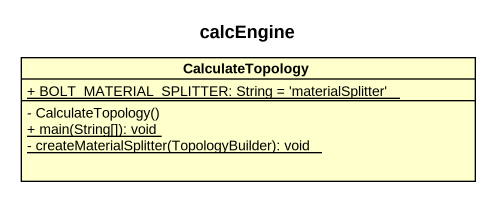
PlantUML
@startuml
title calcEngine
hide circle
hide empty members
skinparam classAttributeIconSize 0
class CalculateTopology {
  {static} + BOLT_MATERIAL_SPLITTER: String = 'materialSplitter'
  - CalculateTopology()
  {static} + main(String[]): void
  {static} - createMaterialSplitter(TopologyBuilder): void
}
@enduml
